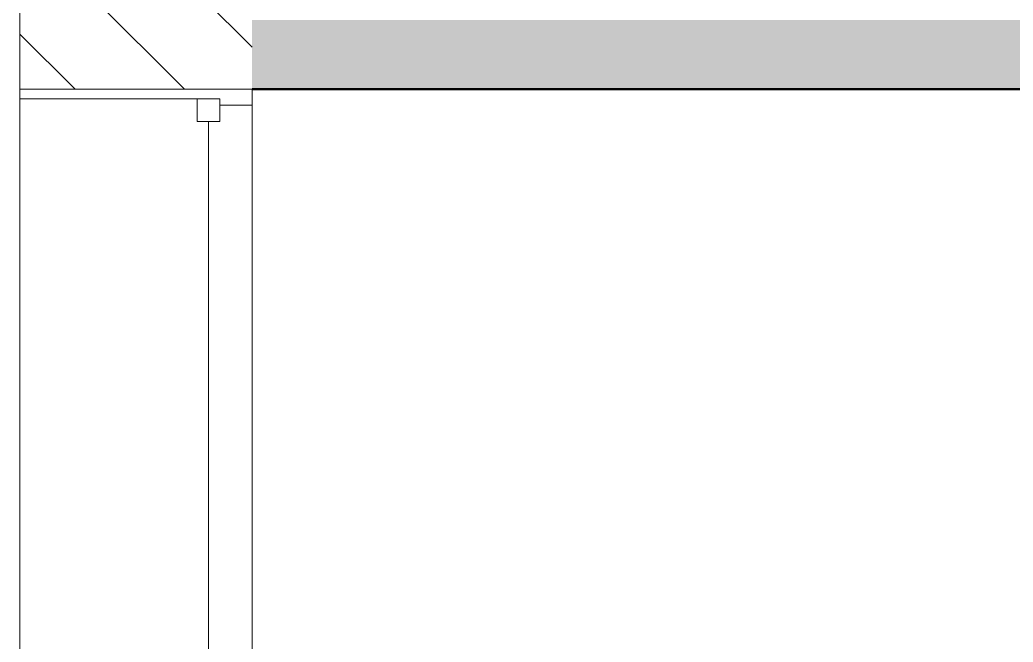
# Model space of a CAD drawing. Header units: inches. Extents: x -956 to 1409, y -1111 to 895.
# Drawn here: x -705.6 to -628.6, y -953.8 to -905.5 of the extents above; entities that cross this region are included whole.
import ezdxf

# ---------------------------------------------------------------- set-up
doc = ezdxf.new("R2010")
doc.units = ezdxf.units.IN
doc.header["$MEASUREMENT"] = 0
for name, color, linetype, lineweight in [('A-GLAZ', 151, 'Continuous', 13), ('A-WALL', 113, 'Continuous', 13), ('A-WALL-PATT', 111, 'Continuous', 13), ('I-WALL', 2, 'Continuous', 13)]:
    doc.layers.add(name, color=color, linetype=linetype, lineweight=lineweight)

# ---------------------------------------------------------------- blocks, each defined once
blk = doc.blocks.new('Double Hung - 68_ x 103_-991654-8TH FLOOR TELECOM UNDERFLOOR ROUTING PLAN')
at = {"layer": 'A-GLAZ', "color": 133, "lineweight": 20}
for p, q in [((-33, 9), (-34.25, 9)), ((-33, 9), (-33, 6.5)), ((33, 9), (34.25, 9)), ((33, 6.5), (33, 9)), ((-33.5, 6.5), (-31.75, 6.5)), ((-33.5, 4.75), (-33.5, 6.5)), ((-33.5, 6.5), (-33, 6.5)), ((-33.5, 6.5), (-33.5, -9)), ((-31.75, 4.75), (-31.75, 6.5)), ((31.75, 4.75), (31.75, 6.5)), ((33.5, 6.5), (31.75, 6.5)), ((33, 6.5), (33.5, 6.5)), ((33.5, 4.75), (33.5, 6.5)), ((33.5, 6.5), (33.5, -9)), ((-31.75, 5.625), (31.75, 5.625)), ((-33.5, 4.75), (-31.75, 4.75)), ((33.5, 4.75), (31.75, 4.75)), ((-34.25, -9), (-33.5, -9)), ((34.25, -9), (33.5, -9))]:
    blk.add_line(p, q, dxfattribs=at)
blk = doc.blocks.new('18433_1 - AEO NY - CENTRAL_rvt-1-8TH FLOOR TELECOM UNDERFLOOR ROUTING PLAN')
at = {"layer": 'A-WALL-PATT', "lineweight": 9}
h = blk.add_hatch(dxfattribs=at)
h.set_pattern_fill('FP_1', color=53, style=0, pattern_type=2)
h.set_pattern_definition([(135, (0, 0), (-4.24264, -4.24264), [])])
h.paths.add_polyline_path([(-705.602, -1042.119), (-687.602, -1042.119), (-687.602, -979.369), (-705.602, -979.369), (-705.602, -1030.633)], flags=0)
h.paths.add_polyline_path([(-687.602, -910.869), (-687.602, -893.369), (-705.602, -893.369), (-705.602, -910.869)], flags=0)
h.paths.add_polyline_path([(-705.602, -858.869), (-687.602, -858.869), (-687.602, -841.369), (-705.602, -841.369)], flags=0)
h.paths.add_polyline_path([(-705.602, -772.869), (-687.602, -772.869), (-687.602, -755.369), (-705.602, -755.369)], flags=0)
h.paths.add_polyline_path([(-687.602, -720.869), (-687.602, -703.369), (-705.602, -703.369), (-705.602, -720.869), (-705.336, -720.869)], flags=0)
h.paths.add_polyline_path([(-705.602, -634.869), (-687.602, -634.869), (-687.602, -555.619), (-705.602, -555.619)], flags=0)
at = {"layer": 'A-WALL-PATT'}
blk.add_hatch(color=253, dxfattribs=at).paths.add_polyline_path([(-520.102, -910.869), (-520.102, -905.494), (-687.602, -905.494), (-687.602, -910.869), (-572.745, -910.869)], flags=0)
at = {"layer": 'A-WALL', "color": 133, "lineweight": 20}
for p, q in [((-705.602, -893.369), (-705.602, -910.869)), ((-705.602, -910.869), (-687.602, -910.869))]:
    blk.add_line(p, q, dxfattribs=at)
at = {"layer": 'A-WALL', "color": 53, "lineweight": 9}
for p, q in [((-705.602, -979.369), (-705.602, -910.869)), ((-687.602, -910.869), (-687.602, -979.369))]:
    blk.add_line(p, q, dxfattribs=at)
at = {"layer": 'I-WALL', "color": 213, "lineweight": 50}
blk.add_line((-687.602, -910.869), (-520.102, -910.869), dxfattribs=at)
at = {"color": 53, "lineweight": 9, "rotation": 269.9999999999999}
blk.add_blockref('Double Hung - 68_ x 103_-991654-8TH FLOOR TELECOM UNDERFLOOR ROUTING PLAN', (-696.602, -945.119), dxfattribs=at)

msp = doc.modelspace()

# ---------------------------------------------------------------- block references
at = {"lineweight": 5}
msp.add_blockref('18433_1 - AEO NY - CENTRAL_rvt-1-8TH FLOOR TELECOM UNDERFLOOR ROUTING PLAN', (0, 0), dxfattribs=at)

doc.saveas('drawing.dxf')
